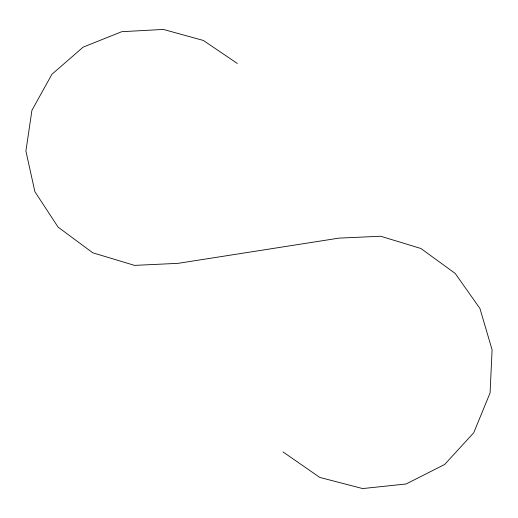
<?xml version="1.0" encoding="UTF-8"?>
<svg xmlns="http://www.w3.org/2000/svg" width="518" height="518" viewBox="0 0 518 518"><rect width="100%" height="100%" fill="white"/><g stroke="black" fill="none" stroke-linecap="round" stroke-linejoin="round"><path stroke-width="0.78" d="M237.354 63.474L203.36 40.449L163.371 29.435L121.756 31.695L83.113 47.151L51.904 74.314L31.935 110.302L25.9 151.049L34.887 191.686L58.094 227.124L92.767 252.797L134.57 265.384L178.16 263.332L338.979 238.125L380.665 236.24L420.881 248.478L455.238 273.459L479.94 308.501L492.1 349.851L490.073 392.935L473.73 432.77L444.651 464.491L406.073 483.987L362.639 488.565L319.807 477.434L283.042 451.942"/></g></svg>
